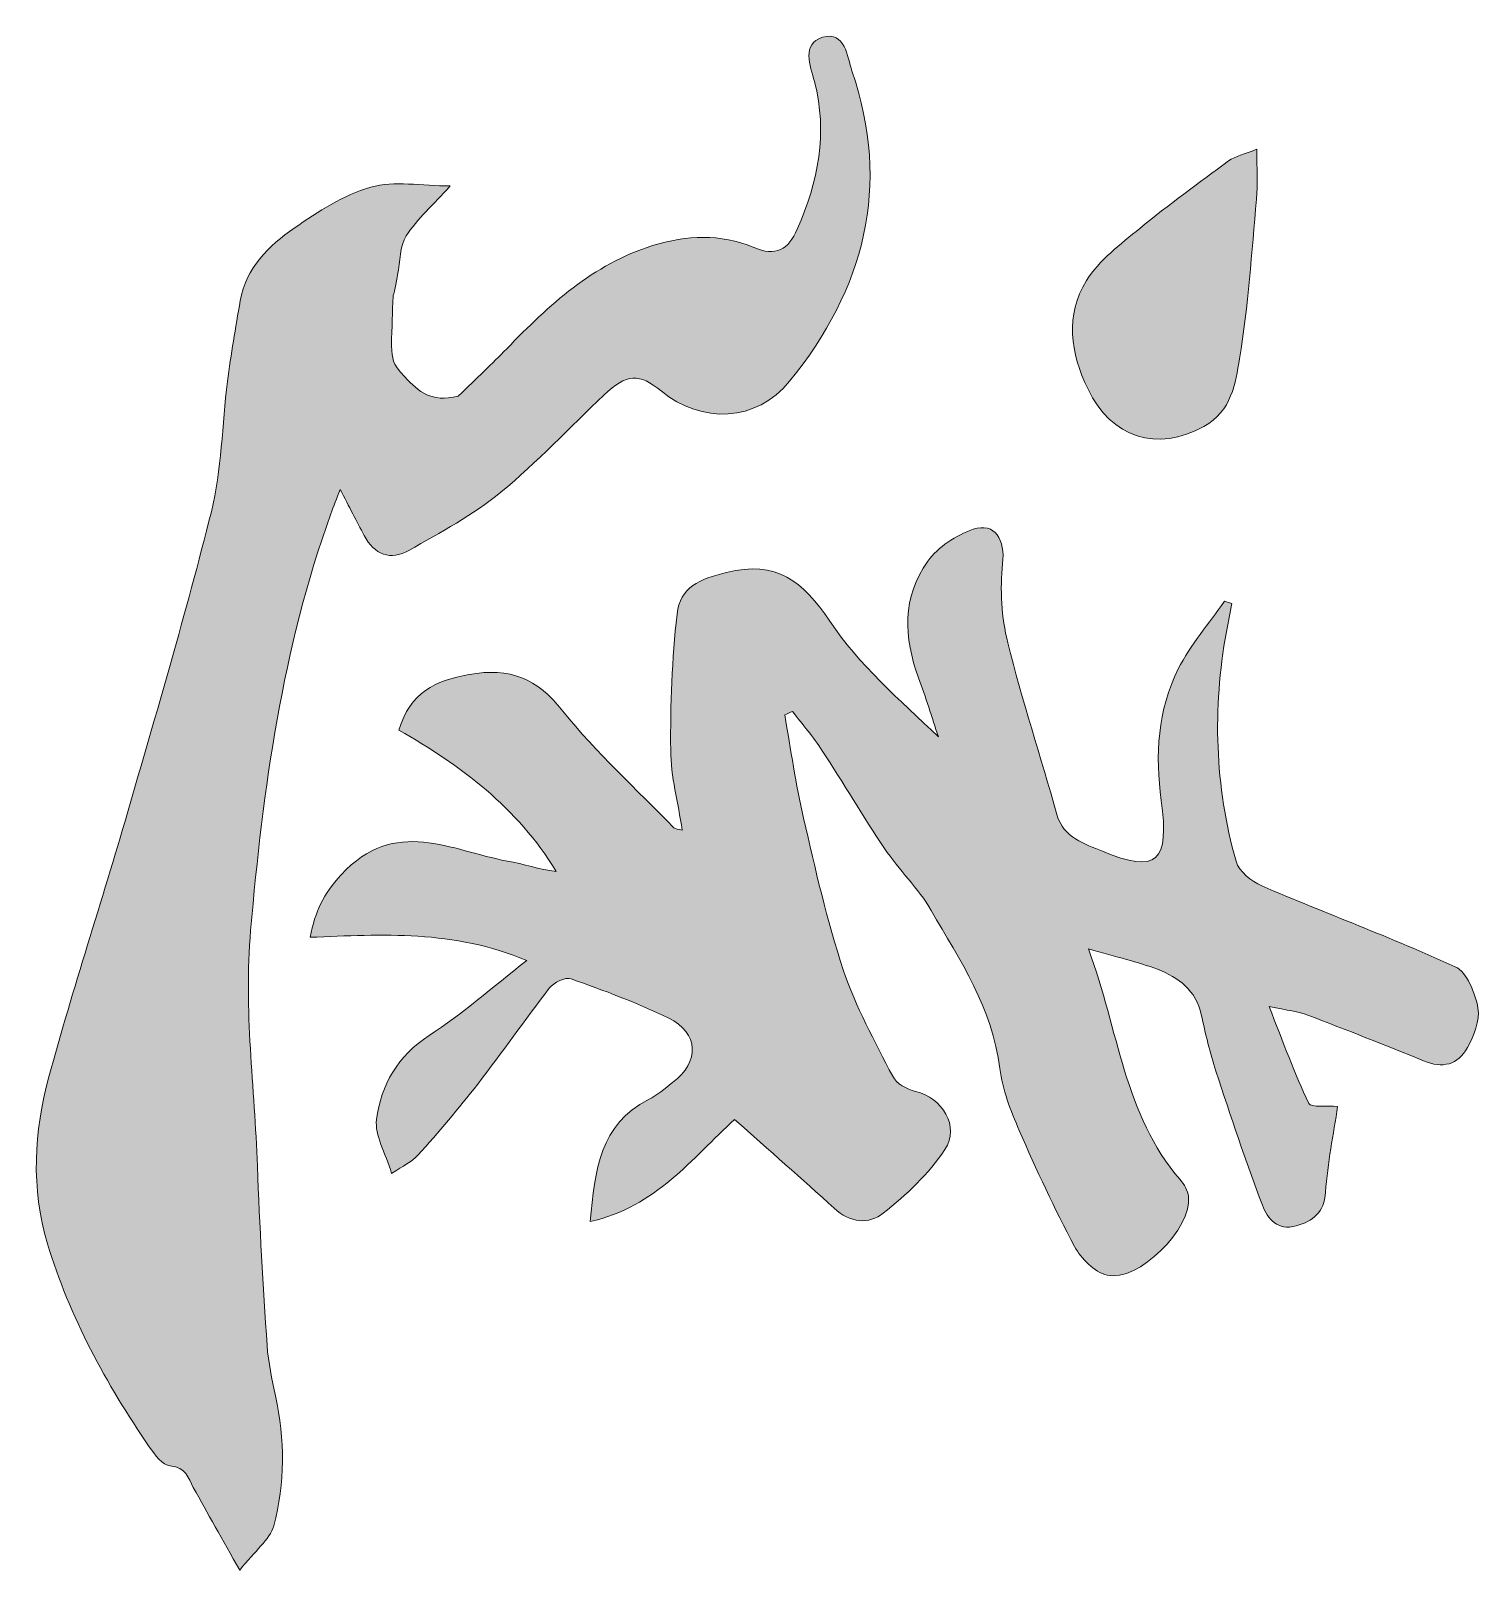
# Model space of a CAD drawing. Header units: inches. Extents: x -3733042 to -3450527, y 579159 to 997713.
# Drawn here: x -3507787 to -3506661, y 770459 to 771655 of the extents above; entities that cross this region are included whole.
import ezdxf

# ---------------------------------------------------------------- set-up
doc = ezdxf.new("R2010")
doc.units = ezdxf.units.IN
doc.header["$LTSCALE"] = 1000
doc.header["$MEASUREMENT"] = 0
doc.layers.get('0').update_dxf_attribs({"lineweight": 18})

msp = doc.modelspace()

# ---------------------------------------------------------------- hatches: boundary and pattern name
h = msp.add_hatch(color=256)
edge = h.paths.add_edge_path(flags=0)
edge.add_spline(control_points=[(-3506911.4, 770925.6), (-3506895, 770919.4), (-3506881.6, 770909.3), (-3506877.4, 770890.4)], knot_values=[0, 0, 0, 0, 51.218065, 51.218065, 51.218065, 51.218065], weights=[1, 1, 1, 1], degree=3, periodic=0)
edge.add_spline(control_points=[(-3506877.4, 770890.4), (-3506874.2, 770875.6), (-3506870.7, 770860.7), (-3506866, 770846.4)], knot_values=[0, 0, 0, 0, 45.564726, 45.564726, 45.564726, 45.564726], weights=[1, 1, 1, 1], degree=3, periodic=0)
edge.add_spline(control_points=[(-3506866, 770846.4), (-3506854.6, 770811.5), (-3506842.9, 770776.8), (-3506830, 770742.4)], knot_values=[0, 0, 0, 0, 109.994376, 109.994376, 109.994376, 109.994376], weights=[1, 1, 1, 1], degree=3, periodic=0)
edge.add_spline(control_points=[(-3506830, 770742.4), (-3506826.1, 770731.9), (-3506818, 770722.1), (-3506803.7, 770726.4)], knot_values=[0, 0, 0, 0, 34.605464, 34.605464, 34.605464, 34.605464], weights=[1, 1, 1, 1], degree=3, periodic=0)
edge.add_spline(control_points=[(-3506803.7, 770726.4), (-3506790.7, 770730.1), (-3506782, 770736.5), (-3506780.9, 770752.5)], knot_values=[0, 0, 0, 0, 37.511516, 37.511516, 37.511516, 37.511516], weights=[1, 1, 1, 1], degree=3, periodic=0)
edge.add_spline(control_points=[(-3506780.9, 770752.5), (-3506779.4, 770775.1), (-3506774.7, 770797.6), (-3506771.5, 770819.1)], knot_values=[0, 0, 0, 0, 67.314942, 67.314942, 67.314942, 67.314942], weights=[1, 1, 1, 1], degree=3, periodic=0)
edge.add_spline(control_points=[(-3506771.5, 770819.1), (-3506779.3, 770819.7), (-3506792.3, 770818), (-3506794, 770821.5)], knot_values=[0, 0, 0, 0, 23.085635, 23.085635, 23.085635, 23.085635], weights=[1, 1, 1, 1], degree=3, periodic=0)
edge.add_spline(control_points=[(-3506794, 770821.5), (-3506805, 770844.4), (-3506813.5, 770868.3), (-3506824.8, 770896.8)], knot_values=[0, 0, 0, 0, 81.393183, 81.393183, 81.393183, 81.393183], weights=[1, 1, 1, 1], degree=3, periodic=0)
edge.add_spline(control_points=[(-3506824.8, 770896.8), (-3506810.3, 770893.6), (-3506802, 770892.8), (-3506794.6, 770890)], knot_values=[0, 0, 0, 0, 31.031593, 31.031593, 31.031593, 31.031593], weights=[1, 1, 1, 1], degree=3, periodic=0)
edge.add_spline(control_points=[(-3506794.6, 770890), (-3506764.5, 770878.5), (-3506734.5, 770866.7), (-3506704.7, 770854.5)], knot_values=[0, 0, 0, 0, 96.659971, 96.659971, 96.659971, 96.659971], weights=[1, 1, 1, 1], degree=3, periodic=0)
edge.add_spline(control_points=[(-3506704.7, 770854.5), (-3506690.1, 770848.5), (-3506677.9, 770851.2), (-3506670.7, 770864.8)], knot_values=[0, 0, 0, 0, 39.695113, 39.695113, 39.695113, 39.695113], weights=[1, 1, 1, 1], degree=3, periodic=0)
edge.add_spline(control_points=[(-3506670.7, 770864.8), (-3506665.8, 770874), (-3506660.8, 770885.9), (-3506662.5, 770895.4)], knot_values=[0, 0, 0, 0, 32.216004, 32.216004, 32.216004, 32.216004], weights=[1, 1, 1, 1], degree=3, periodic=0)
edge.add_spline(control_points=[(-3506662.5, 770895.4), (-3506664.7, 770907.1), (-3506671, 770923.4), (-3506680.2, 770927.6)], knot_values=[0, 0, 0, 0, 37.854248, 37.854248, 37.854248, 37.854248], weights=[1, 1, 1, 1], degree=3, periodic=0)
edge.add_spline(control_points=[(-3506680.2, 770927.6), (-3506729.5, 770950.1), (-3506780.5, 770969.1), (-3506830.5, 770990.4)], knot_values=[0, 0, 0, 0, 162.940741, 162.940741, 162.940741, 162.940741], weights=[1, 1, 1, 1], degree=3, periodic=0)
edge.add_spline(control_points=[(-3506830.5, 770990.4), (-3506838.5, 770993.8), (-3506848.2, 771001.8), (-3506850.4, 771009.5)], knot_values=[0, 0, 0, 0, 28.311681, 28.311681, 28.311681, 28.311681], weights=[1, 1, 1, 1], degree=3, periodic=0)
edge.add_spline(control_points=[(-3506850.4, 771009.5), (-3506866.9, 771068.2), (-3506868.8, 771127.8), (-3506857.9, 771187.8)], knot_values=[0, 0, 0, 0, 180.087882, 180.087882, 180.087882, 180.087882], weights=[1, 1, 1, 1], degree=3, periodic=0)
edge.add_spline(control_points=[(-3506857.9, 771187.8), (-3506856.6, 771195.1), (-3506855.1, 771202.4), (-3506853.8, 771209.8)], knot_values=[0, 0, 0, 0, 22.316623, 22.316623, 22.316623, 22.316623], weights=[1, 1, 1, 1], degree=3, periodic=0)
edge.add_spline(control_points=[(-3506853.8, 771209.8), (-3506855.6, 771210.3), (-3506857.4, 771210.9), (-3506859.3, 771211.5)], knot_values=[0, 0, 0, 0, 5.771272, 5.771272, 5.771272, 5.771272], weights=[1, 1, 1, 1], degree=3, periodic=0)
edge.add_spline(control_points=[(-3506859.3, 771211.5), (-3506871.5, 771194.1), (-3506885.9, 771177.7), (-3506895.3, 771158.9)], knot_values=[0, 0, 0, 0, 63.854733, 63.854733, 63.854733, 63.854733], weights=[1, 1, 1, 1], degree=3, periodic=0)
edge.add_spline(control_points=[(-3506895.3, 771158.9), (-3506911.3, 771127), (-3506913.3, 771091.9), (-3506908.5, 771056.8)], knot_values=[0, 0, 0, 0, 104.558746, 104.558746, 104.558746, 104.558746], weights=[1, 1, 1, 1], degree=3, periodic=0)
edge.add_spline(control_points=[(-3506908.5, 771056.8), (-3506901.9, 771009.3), (-3506911.9, 770999.5), (-3506954.2, 771017.3)], knot_values=[0, 0, 0, 0, 89.3018, 89.3018, 89.3018, 89.3018], weights=[1, 1, 1, 1], degree=3, periodic=0)
edge.add_spline(control_points=[(-3506954.2, 771017.3), (-3506967.9, 771023), (-3506984.4, 771027.5), (-3506989.6, 771045.9)], knot_values=[0, 0, 0, 0, 47.489668, 47.489668, 47.489668, 47.489668], weights=[1, 1, 1, 1], degree=3, periodic=0)
edge.add_spline(control_points=[(-3506989.6, 771045.9), (-3507002, 771090.4), (-3507016.6, 771134.4), (-3507027.7, 771179.2)], knot_values=[0, 0, 0, 0, 138.725523, 138.725523, 138.725523, 138.725523], weights=[1, 1, 1, 1], degree=3, periodic=0)
edge.add_spline(control_points=[(-3507027.7, 771179.2), (-3507032.6, 771199), (-3507033.9, 771220.6), (-3507031.7, 771240.8)], knot_values=[0, 0, 0, 0, 62.030065, 62.030065, 62.030065, 62.030065], weights=[1, 1, 1, 1], degree=3, periodic=0)
edge.add_spline(control_points=[(-3507031.7, 771240.8), (-3507029.7, 771258.8), (-3507037.4, 771273.1), (-3507054.6, 771267.4)], knot_values=[0, 0, 0, 0, 43.65304, 43.65304, 43.65304, 43.65304], weights=[1, 1, 1, 1], degree=3, periodic=0)
edge.add_spline(control_points=[(-3507054.6, 771267.4), (-3507067.8, 771262.9), (-3507081.9, 771253.7), (-3507089.9, 771242.5)], knot_values=[0, 0, 0, 0, 43.90798, 43.90798, 43.90798, 43.90798], weights=[1, 1, 1, 1], degree=3, periodic=0)
edge.add_spline(control_points=[(-3507089.9, 771242.5), (-3507109.8, 771214.7), (-3507108.6, 771183.4), (-3507097, 771152)], knot_values=[0, 0, 0, 0, 94.792275, 94.792275, 94.792275, 94.792275], weights=[1, 1, 1, 1], degree=3, periodic=0)
edge.add_spline(control_points=[(-3507097, 771152), (-3507091.4, 771136.9), (-3507086.7, 771121.5), (-3507081.6, 771106.1)], knot_values=[0, 0, 0, 0, 48.425693, 48.425693, 48.425693, 48.425693], weights=[1, 1, 1, 1], degree=3, periodic=0)
edge.add_spline(control_points=[(-3507081.6, 771106.1), (-3507112, 771135), (-3507143.4, 771162.5), (-3507165.9, 771195.9)], knot_values=[0, 0, 0, 0, 123.501583, 123.501583, 123.501583, 123.501583], weights=[1, 1, 1, 1], degree=3, periodic=0)
edge.add_spline(control_points=[(-3507165.9, 771195.9), (-3507186.9, 771227.2), (-3507207.4, 771243.5), (-3507246.2, 771233.8)], knot_values=[0, 0, 0, 0, 96.491121, 96.491121, 96.491121, 96.491121], weights=[1, 1, 1, 1], degree=3, periodic=0)
edge.add_spline(control_points=[(-3507246.2, 771233.8), (-3507267.1, 771228.6), (-3507282.2, 771222.8), (-3507284.6, 771201.4)], knot_values=[0, 0, 0, 0, 54.486351, 54.486351, 54.486351, 54.486351], weights=[1, 1, 1, 1], degree=3, periodic=0)
edge.add_spline(control_points=[(-3507284.6, 771201.4), (-3507288.5, 771166.5), (-3507289.9, 771131.1), (-3507289.5, 771095.9)], knot_values=[0, 0, 0, 0, 105.661691, 105.661691, 105.661691, 105.661691], weights=[1, 1, 1, 1], degree=3, periodic=0)
edge.add_spline(control_points=[(-3507289.5, 771095.9), (-3507289.4, 771075.5), (-3507283.8, 771055.1), (-3507280.6, 771033.8)], knot_values=[0, 0, 0, 0, 62.830699, 62.830699, 62.830699, 62.830699], weights=[1, 1, 1, 1], degree=3, periodic=0)
edge.add_spline(control_points=[(-3507280.6, 771033.8), (-3507283.6, 771034.6), (-3507285.9, 771034.4), (-3507287, 771035.5)], knot_values=[0, 0, 0, 0, 6.68476, 6.68476, 6.68476, 6.68476], weights=[1, 1, 1, 1], degree=3, periodic=0)
edge.add_spline(control_points=[(-3507287, 771035.5), (-3507316.1, 771065.5), (-3507347.3, 771093.7), (-3507373.3, 771126.2)], knot_values=[0, 0, 0, 0, 125.23449, 125.23449, 125.23449, 125.23449], weights=[1, 1, 1, 1], degree=3, periodic=0)
edge.add_spline(control_points=[(-3507373.3, 771126.2), (-3507393.5, 771151.5), (-3507414.1, 771160.3), (-3507446.1, 771154.6)], knot_values=[0, 0, 0, 0, 83.048712, 83.048712, 83.048712, 83.048712], weights=[1, 1, 1, 1], degree=3, periodic=0)
edge.add_spline(control_points=[(-3507446.1, 771154.6), (-3507472.6, 771149.8), (-3507491.9, 771140.6), (-3507500.6, 771111.3)], knot_values=[0, 0, 0, 0, 74.265126, 74.265126, 74.265126, 74.265126], weights=[1, 1, 1, 1], degree=3, periodic=0)
edge.add_spline(control_points=[(-3507500.6, 771111.3), (-3507452.7, 771084.2), (-3507408.7, 771051.3), (-3507378.5, 771001.7)], knot_values=[0, 0, 0, 0, 166.01808, 166.01808, 166.01808, 166.01808], weights=[1, 1, 1, 1], degree=3, periodic=0)
edge.add_spline(control_points=[(-3507378.5, 771001.7), (-3507391.6, 771003.1), (-3507403.9, 771007.4), (-3507416.5, 771009.7)], knot_values=[0, 0, 0, 0, 38.834269, 38.834269, 38.834269, 38.834269], weights=[1, 1, 1, 1], degree=3, periodic=0)
edge.add_spline(control_points=[(-3507416.5, 771009.7), (-3507460.1, 771017.5), (-3507503.6, 771044.5), (-3507545.5, 770999)], knot_values=[0, 0, 0, 0, 138.443535, 138.443535, 138.443535, 138.443535], weights=[1, 1, 1, 1], degree=3, periodic=0)
edge.add_spline(control_points=[(-3507545.5, 770999), (-3507559.4, 770983.9), (-3507565.6, 770970.8), (-3507569.5, 770950.5)], knot_values=[0, 0, 0, 0, 54.949852, 54.949852, 54.949852, 54.949852], weights=[1, 1, 1, 1], degree=3, periodic=0)
edge.add_spline(control_points=[(-3507569.5, 770950.5), (-3507513.5, 770952.6), (-3507458.5, 770956.5), (-3507401.3, 770932.4)], knot_values=[0, 0, 0, 0, 170.750179, 170.750179, 170.750179, 170.750179], weights=[1, 1, 1, 1], degree=3, periodic=0)
edge.add_spline(control_points=[(-3507401.3, 770932.4), (-3507428.4, 770911.4), (-3507451.4, 770890.8), (-3507477.1, 770874.3)], knot_values=[0, 0, 0, 0, 95.564653, 95.564653, 95.564653, 95.564653], weights=[1, 1, 1, 1], degree=3, periodic=0)
edge.add_spline(control_points=[(-3507477.1, 770874.3), (-3507501.7, 770858.2), (-3507514.4, 770835.8), (-3507518, 770809)], knot_values=[0, 0, 0, 0, 79.685179, 79.685179, 79.685179, 79.685179], weights=[1, 1, 1, 1], degree=3, periodic=0)
edge.add_spline(control_points=[(-3507518, 770809), (-3507519.6, 770796.8), (-3507511.1, 770783.3), (-3507506.3, 770767.1)], knot_values=[0, 0, 0, 0, 43.851146, 43.851146, 43.851146, 43.851146], weights=[1, 1, 1, 1], degree=3, periodic=0)
edge.add_spline(control_points=[(-3507506.3, 770767.1), (-3507497.5, 770773), (-3507490.4, 770776), (-3507485.8, 770781.2)], knot_values=[0, 0, 0, 0, 24.919164, 24.919164, 24.919164, 24.919164], weights=[1, 1, 1, 1], degree=3, periodic=0)
edge.add_spline(control_points=[(-3507485.8, 770781.2), (-3507469.8, 770799.2), (-3507454.1, 770817.4), (-3507439.4, 770836.4)], knot_values=[0, 0, 0, 0, 72.106112, 72.106112, 72.106112, 72.106112], weights=[1, 1, 1, 1], degree=3, periodic=0)
edge.add_spline(control_points=[(-3507439.4, 770836.4), (-3507420.4, 770860.9), (-3507402.8, 770886.5), (-3507383.8, 770910.9)], knot_values=[0, 0, 0, 0, 92.956996, 92.956996, 92.956996, 92.956996], weights=[1, 1, 1, 1], degree=3, periodic=0)
edge.add_spline(control_points=[(-3507383.8, 770910.9), (-3507380.4, 770915.3), (-3507371.3, 770919.8), (-3507366.9, 770918.2)], knot_values=[0, 0, 0, 0, 19.17138, 19.17138, 19.17138, 19.17138], weights=[1, 1, 1, 1], degree=3, periodic=0)
edge.add_spline(control_points=[(-3507366.9, 770918.2), (-3507341.3, 770909.2), (-3507315.8, 770899.6), (-3507291.4, 770887.8)], knot_values=[0, 0, 0, 0, 81.470705, 81.470705, 81.470705, 81.470705], weights=[1, 1, 1, 1], degree=3, periodic=0)
edge.add_spline(control_points=[(-3507291.4, 770887.8), (-3507267.4, 770876.3), (-3507266.7, 770853.7), (-3507288.1, 770837.6)], knot_values=[0, 0, 0, 0, 63.705578, 63.705578, 63.705578, 63.705578], weights=[1, 1, 1, 1], degree=3, periodic=0)
edge.add_spline(control_points=[(-3507288.1, 770837.6), (-3507294.2, 770833), (-3507300, 770827.8), (-3507306.7, 770824.5)], knot_values=[0, 0, 0, 0, 22.797035, 22.797035, 22.797035, 22.797035], weights=[1, 1, 1, 1], degree=3, periodic=0)
edge.add_spline(control_points=[(-3507306.7, 770824.5), (-3507344.6, 770805.1), (-3507348.3, 770770), (-3507352, 770729.7)], knot_values=[0, 0, 0, 0, 110.710861, 110.710861, 110.710861, 110.710861], weights=[1, 1, 1, 1], degree=3, periodic=0)
edge.add_spline(control_points=[(-3507352, 770729.7), (-3507301.1, 770740.8), (-3507273, 770779), (-3507239.9, 770808.9)], knot_values=[0, 0, 0, 0, 139.305714, 139.305714, 139.305714, 139.305714], weights=[1, 1, 1, 1], degree=3, periodic=0)
edge.add_spline(control_points=[(-3507239.9, 770808.9), (-3507213.2, 770785.1), (-3507187.5, 770762.9), (-3507162.6, 770740)], knot_values=[0, 0, 0, 0, 103.56107, 103.56107, 103.56107, 103.56107], weights=[1, 1, 1, 1], degree=3, periodic=0)
edge.add_spline(control_points=[(-3507162.6, 770740), (-3507150.3, 770728.6), (-3507135.6, 770727.3), (-3507124.4, 770736.2)], knot_values=[0, 0, 0, 0, 42.159445, 42.159445, 42.159445, 42.159445], weights=[1, 1, 1, 1], degree=3, periodic=0)
edge.add_spline(control_points=[(-3507124.4, 770736.2), (-3507106.5, 770750.5), (-3507089, 770766.7), (-3507076.5, 770785.6)], knot_values=[0, 0, 0, 0, 69.032252, 69.032252, 69.032252, 69.032252], weights=[1, 1, 1, 1], degree=3, periodic=0)
edge.add_spline(control_points=[(-3507076.5, 770785.6), (-3507064.6, 770803.7), (-3507078.7, 770825.9), (-3507099.4, 770830.8)], knot_values=[0, 0, 0, 0, 59.379836, 59.379836, 59.379836, 59.379836], weights=[1, 1, 1, 1], degree=3, periodic=0)
edge.add_spline(control_points=[(-3507099.4, 770830.8), (-3507106, 770832.3), (-3507114.2, 770837), (-3507117.1, 770842.5)], knot_values=[0, 0, 0, 0, 21.803104, 21.803104, 21.803104, 21.803104], weights=[1, 1, 1, 1], degree=3, periodic=0)
edge.add_spline(control_points=[(-3507117.1, 770842.5), (-3507131, 770869.6), (-3507145.9, 770896.6), (-3507155.5, 770925.3)], knot_values=[0, 0, 0, 0, 91.351934, 91.351934, 91.351934, 91.351934], weights=[1, 1, 1, 1], degree=3, periodic=0)
edge.add_spline(control_points=[(-3507155.5, 770925.3), (-3507168.2, 770963.7), (-3507177.2, 771003.4), (-3507186.3, 771042.9)], knot_values=[0, 0, 0, 0, 121.551509, 121.551509, 121.551509, 121.551509], weights=[1, 1, 1, 1], degree=3, periodic=0)
edge.add_spline(control_points=[(-3507186.3, 771042.9), (-3507192.5, 771069.3), (-3507196.2, 771096.4), (-3507201, 771123.2)], knot_values=[0, 0, 0, 0, 81.676214, 81.676214, 81.676214, 81.676214], weights=[1, 1, 1, 1], degree=3, periodic=0)
edge.add_spline(control_points=[(-3507201, 771123.2), (-3507199, 771124.1), (-3507196.9, 771125), (-3507194.9, 771125.9)], knot_values=[0, 0, 0, 0, 6.752187, 6.752187, 6.752187, 6.752187], weights=[1, 1, 1, 1], degree=3, periodic=0)
edge.add_spline(control_points=[(-3507194.9, 771125.9), (-3507187.1, 771115.8), (-3507178.8, 771106.1), (-3507171.8, 771095.4)], knot_values=[0, 0, 0, 0, 38.239486, 38.239486, 38.239486, 38.239486], weights=[1, 1, 1, 1], degree=3, periodic=0)
edge.add_spline(control_points=[(-3507171.8, 771095.4), (-3507155.4, 771070.3), (-3507140.3, 771044.4), (-3507123.5, 771019.5)], knot_values=[0, 0, 0, 0, 89.943437, 89.943437, 89.943437, 89.943437], weights=[1, 1, 1, 1], degree=3, periodic=0)
edge.add_spline(control_points=[(-3507123.5, 771019.5), (-3507112.3, 771002.9), (-3507097.2, 770988.6), (-3507087.2, 770971.3)], knot_values=[0, 0, 0, 0, 60.40609, 60.40609, 60.40609, 60.40609], weights=[1, 1, 1, 1], degree=3, periodic=0)
edge.add_spline(control_points=[(-3507087.2, 770971.3), (-3507064.7, 770932.7), (-3507039.6, 770895.1), (-3507033.9, 770848.6)], knot_values=[0, 0, 0, 0, 134.828369, 134.828369, 134.828369, 134.828369], weights=[1, 1, 1, 1], degree=3, periodic=0)
edge.add_spline(control_points=[(-3507033.9, 770848.6), (-3507031.9, 770832.2), (-3507025.5, 770815.9), (-3507018.8, 770800.5)], knot_values=[0, 0, 0, 0, 50.641183, 50.641183, 50.641183, 50.641183], weights=[1, 1, 1, 1], degree=3, periodic=0)
edge.add_spline(control_points=[(-3507018.8, 770800.5), (-3507005.5, 770770), (-3506991.5, 770739.7), (-3506975.8, 770710.3)], knot_values=[0, 0, 0, 0, 99.940145, 99.940145, 99.940145, 99.940145], weights=[1, 1, 1, 1], degree=3, periodic=0)
edge.add_spline(control_points=[(-3506975.8, 770710.3), (-3506970.7, 770700.9), (-3506960.4, 770690.4), (-3506950.6, 770688)], knot_values=[0, 0, 0, 0, 34.470565, 34.470565, 34.470565, 34.470565], weights=[1, 1, 1, 1], degree=3, periodic=0)
edge.add_spline(control_points=[(-3506950.6, 770688), (-3506926.7, 770682.1), (-3506884.1, 770724.7), (-3506887.3, 770749.1)], knot_values=[0, 0, 0, 0, 96.222997, 96.222997, 96.222997, 96.222997], weights=[1, 1, 1, 1], degree=3, periodic=0)
edge.add_spline(control_points=[(-3506887.3, 770749.1), (-3506887.9, 770753.7), (-3506890.7, 770758.6), (-3506893.9, 770762.3)], knot_values=[0, 0, 0, 0, 14.912026, 14.912026, 14.912026, 14.912026], weights=[1, 1, 1, 1], degree=3, periodic=0)
edge.add_spline(control_points=[(-3506893.9, 770762.3), (-3506937.5, 770812.5), (-3506941.4, 770877.7), (-3506965, 770941.4)], knot_values=[0, 0, 0, 0, 194.32497, 194.32497, 194.32497, 194.32497], weights=[1, 1, 1, 1], degree=3, periodic=0)
edge.add_spline(control_points=[(-3506965, 770941.4), (-3506942.8, 770935), (-3506926.7, 770931.4), (-3506911.4, 770925.6)], knot_values=[0, 0, 0, 0, 55.880095, 55.880095, 55.880095, 55.880095], weights=[1, 1, 1, 1], degree=3, periodic=0)
edge = h.paths.add_edge_path(flags=0)
edge.add_spline(control_points=[(-3506965.4, 771376.1), (-3506947.5, 771338.7), (-3506911.6, 771327.1), (-3506875.4, 771347.2)], knot_values=[0, 0, 0, 0, 107.801225, 107.801225, 107.801225, 107.801225], weights=[1, 1, 1, 1], degree=3, periodic=0)
edge.add_spline(control_points=[(-3506875.4, 771347.2), (-3506853.7, 771359.3), (-3506850.9, 771380.8), (-3506847.7, 771399.9)], knot_values=[0, 0, 0, 0, 62.055023, 62.055023, 62.055023, 62.055023], weights=[1, 1, 1, 1], degree=3, periodic=0)
edge.add_spline(control_points=[(-3506847.7, 771399.9), (-3506840.9, 771440.9), (-3506838.3, 771482.5), (-3506834.5, 771523.9)], knot_values=[0, 0, 0, 0, 124.701503, 124.701503, 124.701503, 124.701503], weights=[1, 1, 1, 1], degree=3, periodic=0)
edge.add_spline(control_points=[(-3506834.5, 771523.9), (-3506833.4, 771535.5), (-3506834.3, 771547.3), (-3506834.3, 771562.5)], knot_values=[0, 0, 0, 0, 38.614831, 38.614831, 38.614831, 38.614831], weights=[1, 1, 1, 1], degree=3, periodic=0)
edge.add_spline(control_points=[(-3506834.3, 771562.5), (-3506844, 771558.6), (-3506851, 771557.3), (-3506856.2, 771553.5)], knot_values=[0, 0, 0, 0, 23.777546, 23.777546, 23.777546, 23.777546], weights=[1, 1, 1, 1], degree=3, periodic=0)
edge.add_spline(control_points=[(-3506856.2, 771553.5), (-3506879.5, 771536.5), (-3506902.8, 771519.4), (-3506925.1, 771501.1)], knot_values=[0, 0, 0, 0, 86.584984, 86.584984, 86.584984, 86.584984], weights=[1, 1, 1, 1], degree=3, periodic=0)
edge.add_spline(control_points=[(-3506925.1, 771501.1), (-3506940.1, 771488.8), (-3506956.8, 771476.5), (-3506966.6, 771460.5)], knot_values=[0, 0, 0, 0, 58.36591, 58.36591, 58.36591, 58.36591], weights=[1, 1, 1, 1], degree=3, periodic=0)
edge.add_spline(control_points=[(-3506966.6, 771460.5), (-3506983.2, 771433.5), (-3506979.2, 771404.7), (-3506965.4, 771376.1)], knot_values=[0, 0, 0, 0, 88.379787, 88.379787, 88.379787, 88.379787], weights=[1, 1, 1, 1], degree=3, periodic=0)
edge = h.paths.add_edge_path(flags=0)
edge.add_spline(control_points=[(-3507297, 771374.9), (-3507265.2, 771349), (-3507223, 771350.6), (-3507197.2, 771382.4)], knot_values=[0, 0, 0, 0, 112.098403, 112.098403, 112.098403, 112.098403], weights=[1, 1, 1, 1], degree=3, periodic=0)
edge.add_spline(control_points=[(-3507197.2, 771382.4), (-3507139.1, 771453.8), (-3507118, 771533.9), (-3507148.8, 771623.5)], knot_values=[0, 0, 0, 0, 257.938711, 257.938711, 257.938711, 257.938711], weights=[1, 1, 1, 1], degree=3, periodic=0)
edge.add_spline(control_points=[(-3507148.8, 771623.5), (-3507152.5, 771634.4), (-3507153.8, 771654.6), (-3507171.5, 771649.5)], knot_values=[0, 0, 0, 0, 39.901311, 39.901311, 39.901311, 39.901311], weights=[1, 1, 1, 1], degree=3, periodic=0)
edge.add_spline(control_points=[(-3507171.5, 771649.5), (-3507188.2, 771644.6), (-3507181, 771627.3), (-3507177.9, 771615.2)], knot_values=[0, 0, 0, 0, 39.906656, 39.906656, 39.906656, 39.906656], weights=[1, 1, 1, 1], degree=3, periodic=0)
edge.add_spline(control_points=[(-3507177.9, 771615.2), (-3507167.4, 771575.1), (-3507175, 771537.4), (-3507191.2, 771500.5)], knot_values=[0, 0, 0, 0, 117.810699, 117.810699, 117.810699, 117.810699], weights=[1, 1, 1, 1], degree=3, periodic=0)
edge.add_spline(control_points=[(-3507191.2, 771500.5), (-3507198.1, 771484.7), (-3507207.5, 771478.8), (-3507225.4, 771486.4)], knot_values=[0, 0, 0, 0, 42.859218, 42.859218, 42.859218, 42.859218], weights=[1, 1, 1, 1], degree=3, periodic=0)
edge.add_spline(control_points=[(-3507225.4, 771486.4), (-3507250.8, 771497.1), (-3507277.2, 771495.9), (-3507303.6, 771487.7)], knot_values=[0, 0, 0, 0, 79.883367, 79.883367, 79.883367, 79.883367], weights=[1, 1, 1, 1], degree=3, periodic=0)
edge.add_spline(control_points=[(-3507303.6, 771487.7), (-3507350, 771473.2), (-3507384.1, 771441.4), (-3507416.9, 771407.6)], knot_values=[0, 0, 0, 0, 140.346525, 140.346525, 140.346525, 140.346525], weights=[1, 1, 1, 1], degree=3, periodic=0)
edge.add_spline(control_points=[(-3507416.9, 771407.6), (-3507428.2, 771396), (-3507440, 771385), (-3507454.5, 771370.8)], knot_values=[0, 0, 0, 0, 52.578677, 52.578677, 52.578677, 52.578677], weights=[1, 1, 1, 1], degree=3, periodic=0)
edge.add_spline(control_points=[(-3507454.5, 771370.8), (-3507476.2, 771365.8), (-3507484.4, 771373.8), (-3507496.1, 771385.7)], knot_values=[0, 0, 0, 0, 47.073419, 47.073419, 47.073419, 47.073419], weights=[1, 1, 1, 1], degree=3, periodic=0)
edge.add_spline(control_points=[(-3507496.1, 771385.7), (-3507506.5, 771397), (-3507505.4, 771399.3), (-3507506.5, 771409.8)], knot_values=[0, 0, 0, 0, 27.143306, 27.143306, 27.143306, 27.143306], weights=[1, 1, 1, 1], degree=3, periodic=0)
edge.add_spline(control_points=[(-3507506.5, 771409.8), (-3507505.9, 771424.9), (-3507505.7, 771435.9), (-3507505.1, 771448.4)], knot_values=[0, 0, 0, 0, 38.653325, 38.653325, 38.653325, 38.653325], weights=[1, 1, 1, 1], degree=3, periodic=0)
edge.add_spline(control_points=[(-3507505.1, 771448.4), (-3507505.1, 771448.5), (-3507502.2, 771460), (-3507501.6, 771465.1)], knot_values=[0, 0, 0, 0, 17.08578, 17.08578, 17.08578, 17.08578], weights=[1, 1, 1, 1], degree=3, periodic=0)
edge.add_spline(control_points=[(-3507501.6, 771465.1), (-3507499.5, 771475.3), (-3507500.2, 771487.2), (-3507494.9, 771495.3)], knot_values=[0, 0, 0, 0, 31.132616, 31.132616, 31.132616, 31.132616], weights=[1, 1, 1, 1], degree=3, periodic=0)
edge.add_spline(control_points=[(-3507494.9, 771495.3), (-3507486.3, 771508.7), (-3507473.9, 771519.5), (-3507460.7, 771534.1)], knot_values=[0, 0, 0, 0, 51.834846, 51.834846, 51.834846, 51.834846], weights=[1, 1, 1, 1], degree=3, periodic=0)
edge.add_spline(control_points=[(-3507460.7, 771534.1), (-3507483.1, 771534.1), (-3507504.2, 771538.3), (-3507522.5, 771533.1)], knot_values=[0, 0, 0, 0, 62.151543, 62.151543, 62.151543, 62.151543], weights=[1, 1, 1, 1], degree=3, periodic=0)
edge.add_spline(control_points=[(-3507522.5, 771533.1), (-3507543.7, 771527), (-3507563.5, 771514.1), (-3507581.9, 771501.3)], knot_values=[0, 0, 0, 0, 67.641814, 67.641814, 67.641814, 67.641814], weights=[1, 1, 1, 1], degree=3, periodic=0)
edge.add_spline(control_points=[(-3507581.9, 771501.3), (-3507601.6, 771487.5), (-3507619.4, 771470.6), (-3507623.9, 771444.8)], knot_values=[0, 0, 0, 0, 72.355395, 72.355395, 72.355395, 72.355395], weights=[1, 1, 1, 1], degree=3, periodic=0)
edge.add_spline(control_points=[(-3507623.9, 771444.8), (-3507627.4, 771424), (-3507631.1, 771403.1), (-3507633.8, 771382.2)], knot_values=[0, 0, 0, 0, 63.442265, 63.442265, 63.442265, 63.442265], weights=[1, 1, 1, 1], degree=3, periodic=0)
edge.add_spline(control_points=[(-3507633.8, 771382.2), (-3507638.1, 771348.4), (-3507638.1, 771313.6), (-3507646.3, 771281)], knot_values=[0, 0, 0, 0, 102.098108, 102.098108, 102.098108, 102.098108], weights=[1, 1, 1, 1], degree=3, periodic=0)
edge.add_spline(control_points=[(-3507646.3, 771281), (-3507666, 771202.5), (-3507688.9, 771124.8), (-3507711.5, 771047.1)], knot_values=[0, 0, 0, 0, 242.786488, 242.786488, 242.786488, 242.786488], weights=[1, 1, 1, 1], degree=3, periodic=0)
edge.add_spline(control_points=[(-3507711.5, 771047.1), (-3507731.4, 770978.5), (-3507753.7, 770910.8), (-3507772.5, 770842)], knot_values=[0, 0, 0, 0, 214.001843, 214.001843, 214.001843, 214.001843], weights=[1, 1, 1, 1], degree=3, periodic=0)
edge.add_spline(control_points=[(-3507772.5, 770842), (-3507784.1, 770799.5), (-3507786.5, 770755.7), (-3507773.6, 770712.5)], knot_values=[0, 0, 0, 0, 131.196002, 131.196002, 131.196002, 131.196002], weights=[1, 1, 1, 1], degree=3, periodic=0)
edge.add_spline(control_points=[(-3507773.6, 770712.5), (-3507756.4, 770655.4), (-3507728.1, 770603.8), (-3507694.5, 770554.8)], knot_values=[0, 0, 0, 0, 177.101159, 177.101159, 177.101159, 177.101159], weights=[1, 1, 1, 1], degree=3, periodic=0)
edge.add_spline(control_points=[(-3507694.5, 770554.8), (-3507690.4, 770548.8), (-3507684, 770540.2), (-3507678.2, 770539.9)], knot_values=[0, 0, 0, 0, 22.723278, 22.723278, 22.723278, 22.723278], weights=[1, 1, 1, 1], degree=3, periodic=0)
edge.add_spline(control_points=[(-3507678.2, 770539.9), (-3507665.9, 770539.1), (-3507664.5, 770530.5), (-3507660.3, 770523)], knot_values=[0, 0, 0, 0, 26.375551, 26.375551, 26.375551, 26.375551], weights=[1, 1, 1, 1], degree=3, periodic=0)
edge.add_spline(control_points=[(-3507660.3, 770523), (-3507649.2, 770503.1), (-3507637.9, 770483.2), (-3507624.3, 770458.9)], knot_values=[0, 0, 0, 0, 73.517255, 73.517255, 73.517255, 73.517255], weights=[1, 1, 1, 1], degree=3, periodic=0)
edge.add_spline(control_points=[(-3507624.3, 770458.9), (-3507612.4, 770473.9), (-3507600.9, 770482.5), (-3507597.9, 770493.4)], knot_values=[0, 0, 0, 0, 43.774862, 43.774862, 43.774862, 43.774862], weights=[1, 1, 1, 1], degree=3, periodic=0)
edge.add_spline(control_points=[(-3507597.9, 770493.4), (-3507588.8, 770526.4), (-3507589.4, 770560.5), (-3507596.4, 770594.2)], knot_values=[0, 0, 0, 0, 101.779183, 101.779183, 101.779183, 101.779183], weights=[1, 1, 1, 1], degree=3, periodic=0)
edge.add_spline(control_points=[(-3507596.4, 770594.2), (-3507599.2, 770607.2), (-3507602.1, 770620.2), (-3507603, 770633.3)], knot_values=[0, 0, 0, 0, 39.689253, 39.689253, 39.689253, 39.689253], weights=[1, 1, 1, 1], degree=3, periodic=0)
edge.add_spline(control_points=[(-3507603, 770633.3), (-3507606, 770679.8), (-3507608.9, 770726.2), (-3507610.5, 770772.7)], knot_values=[0, 0, 0, 0, 139.607581, 139.607581, 139.607581, 139.607581], weights=[1, 1, 1, 1], degree=3, periodic=0)
edge.add_spline(control_points=[(-3507610.5, 770772.7), (-3507612.7, 770833.7), (-3507621.2, 770894.2), (-3507615.8, 770955.8)], knot_values=[0, 0, 0, 0, 183.375986, 183.375986, 183.375986, 183.375986], weights=[1, 1, 1, 1], degree=3, periodic=0)
edge.add_spline(control_points=[(-3507615.8, 770955.8), (-3507606.2, 771066), (-3507591.2, 771174.8), (-3507553.5, 771279.3)], knot_values=[0, 0, 0, 0, 330.391992, 330.391992, 330.391992, 330.391992], weights=[1, 1, 1, 1], degree=3, periodic=0)
edge.add_spline(control_points=[(-3507553.5, 771279.3), (-3507551.4, 771285.3), (-3507549, 771291.2), (-3507546.3, 771298.4)], knot_values=[0, 0, 0, 0, 20.364919, 20.364919, 20.364919, 20.364919], weights=[1, 1, 1, 1], degree=3, periodic=0)
edge.add_spline(control_points=[(-3507546.3, 771298.4), (-3507539.1, 771284.7), (-3507533.5, 771273.5), (-3507527.6, 771262.5)], knot_values=[0, 0, 0, 0, 40.420343, 40.420343, 40.420343, 40.420343], weights=[1, 1, 1, 1], degree=3, periodic=0)
edge.add_spline(control_points=[(-3507527.6, 771262.5), (-3507519.7, 771247.7), (-3507507.2, 771242.7), (-3507492.8, 771251)], knot_values=[0, 0, 0, 0, 41.988177, 41.988177, 41.988177, 41.988177], weights=[1, 1, 1, 1], degree=3, periodic=0)
edge.add_spline(control_points=[(-3507492.8, 771251), (-3507468.3, 771265), (-3507443, 771278.5), (-3507421.4, 771296.2)], knot_values=[0, 0, 0, 0, 84.568592, 84.568592, 84.568592, 84.568592], weights=[1, 1, 1, 1], degree=3, periodic=0)
edge.add_spline(control_points=[(-3507421.4, 771296.2), (-3507393.1, 771319.3), (-3507368.2, 771346.6), (-3507341.4, 771371.6)], knot_values=[0, 0, 0, 0, 110.023734, 110.023734, 110.023734, 110.023734], weights=[1, 1, 1, 1], degree=3, periodic=0)
edge.add_spline(control_points=[(-3507341.4, 771371.6), (-3507323.5, 771388.4), (-3507314, 771388.7), (-3507297, 771374.9)], knot_values=[0, 0, 0, 0, 51.054795, 51.054795, 51.054795, 51.054795], weights=[1, 1, 1, 1], degree=3, periodic=0)

# ---------------------------------------------------------------- linework, layer by layer
for points in [[(-3507171.5, 771649.5), (-3507188.2, 771644.6), (-3507181, 771627.3), (-3507177.9, 771615.2)], [(-3507148.8, 771623.5), (-3507152.5, 771634.4), (-3507153.8, 771654.6), (-3507171.5, 771649.5)], [(-3507197.2, 771382.4), (-3507139.1, 771453.8), (-3507118, 771533.9), (-3507148.8, 771623.5)], [(-3507177.9, 771615.2), (-3507167.4, 771575.1), (-3507175, 771537.4), (-3507191.2, 771500.5)], [(-3506856.2, 771553.5), (-3506851, 771557.3), (-3506844, 771558.6), (-3506834.3, 771562.5)], [(-3506834.3, 771562.5), (-3506834.3, 771547.3), (-3506833.4, 771535.5), (-3506834.5, 771523.9)], [(-3506925.1, 771501.1), (-3506902.8, 771519.4), (-3506879.5, 771536.5), (-3506856.2, 771553.5)], [(-3507460.7, 771534.1), (-3507483.1, 771534.1), (-3507504.2, 771538.3), (-3507522.5, 771533.1)], [(-3507522.5, 771533.1), (-3507543.7, 771527), (-3507563.5, 771514.1), (-3507581.9, 771501.3)], [(-3507494.9, 771495.3), (-3507486.3, 771508.7), (-3507473.9, 771519.5), (-3507460.7, 771534.1)], [(-3506834.5, 771523.9), (-3506838.3, 771482.5), (-3506840.9, 771440.9), (-3506847.7, 771399.9)], [(-3507581.9, 771501.3), (-3507601.6, 771487.5), (-3507619.4, 771470.6), (-3507623.9, 771444.8)], [(-3507191.2, 771500.5), (-3507198.1, 771484.7), (-3507207.5, 771478.8), (-3507225.4, 771486.4)], [(-3506966.6, 771460.5), (-3506956.8, 771476.5), (-3506940.1, 771488.8), (-3506925.1, 771501.1)], [(-3507501.6, 771465.1), (-3507499.5, 771475.3), (-3507500.2, 771487.2), (-3507494.9, 771495.3)], [(-3507303.6, 771487.7), (-3507350, 771473.2), (-3507384.1, 771441.4), (-3507416.9, 771407.6)], [(-3507225.4, 771486.4), (-3507250.8, 771497.1), (-3507277.2, 771495.9), (-3507303.6, 771487.7)], [(-3507505.1, 771448.4), (-3507505.1, 771448.4), (-3507502.2, 771460), (-3507501.6, 771465.1)], [(-3506965.4, 771376.1), (-3506979.2, 771404.7), (-3506983.2, 771433.5), (-3506966.6, 771460.5)], [(-3507623.9, 771444.8), (-3507627.4, 771424), (-3507631.1, 771403.1), (-3507633.8, 771382.2)], [(-3507506.5, 771409.8), (-3507505.9, 771424.9), (-3507505.7, 771435.9), (-3507505.1, 771448.4)], [(-3507496.1, 771385.7), (-3507506.5, 771397), (-3507505.4, 771399.3), (-3507506.5, 771409.8)], [(-3507416.9, 771407.6), (-3507428.2, 771396), (-3507440, 771385), (-3507454.5, 771370.8)], [(-3506847.7, 771399.9), (-3506850.9, 771380.8), (-3506853.7, 771359.3), (-3506875.4, 771347.2)], [(-3507633.8, 771382.2), (-3507638.1, 771348.4), (-3507638.1, 771313.6), (-3507646.3, 771281)], [(-3507454.5, 771370.8), (-3507476.2, 771365.8), (-3507484.4, 771373.8), (-3507496.1, 771385.7)], [(-3507341.4, 771371.6), (-3507323.5, 771388.4), (-3507314, 771388.7), (-3507297, 771374.9)], [(-3507297, 771374.9), (-3507265.2, 771349), (-3507223, 771350.6), (-3507197.2, 771382.4)], [(-3507421.4, 771296.2), (-3507393.1, 771319.3), (-3507368.2, 771346.6), (-3507341.4, 771371.6)], [(-3506875.4, 771347.2), (-3506911.6, 771327.1), (-3506947.5, 771338.7), (-3506965.4, 771376.1)], [(-3507553.5, 771279.3), (-3507551.4, 771285.3), (-3507549, 771291.2), (-3507546.3, 771298.4)], [(-3507546.3, 771298.4), (-3507539.1, 771284.7), (-3507533.5, 771273.5), (-3507527.6, 771262.5)], [(-3507492.8, 771251), (-3507468.3, 771265), (-3507443, 771278.5), (-3507421.4, 771296.2)], [(-3507646.3, 771281), (-3507666, 771202.5), (-3507688.9, 771124.8), (-3507711.5, 771047.1)], [(-3507615.8, 770955.8), (-3507606.2, 771066), (-3507591.2, 771174.8), (-3507553.5, 771279.3)], [(-3507527.6, 771262.5), (-3507519.7, 771247.7), (-3507507.2, 771242.7), (-3507492.8, 771251)], [(-3507089.9, 771242.5), (-3507081.9, 771253.7), (-3507067.8, 771262.9), (-3507054.6, 771267.4)], [(-3507054.6, 771267.4), (-3507037.4, 771273.1), (-3507029.7, 771258.8), (-3507031.7, 771240.8)], [(-3507246.2, 771233.8), (-3507207.4, 771243.5), (-3507186.9, 771227.2), (-3507165.9, 771195.9)], [(-3507097, 771152), (-3507108.6, 771183.4), (-3507109.8, 771214.7), (-3507089.9, 771242.5)], [(-3507031.7, 771240.8), (-3507033.9, 771220.6), (-3507032.6, 771199), (-3507027.7, 771179.2)], [(-3507284.6, 771201.4), (-3507282.2, 771222.8), (-3507267.1, 771228.6), (-3507246.2, 771233.8)], [(-3507289.5, 771095.9), (-3507289.9, 771131.1), (-3507288.5, 771166.5), (-3507284.6, 771201.4)], [(-3506895.3, 771158.9), (-3506885.9, 771177.7), (-3506871.5, 771194.1), (-3506859.3, 771211.5)], [(-3506859.3, 771211.5), (-3506857.4, 771210.9), (-3506855.6, 771210.3), (-3506853.8, 771209.8)], [(-3506853.8, 771209.8), (-3506855.1, 771202.4), (-3506856.6, 771195.1), (-3506857.9, 771187.8)], [(-3507165.9, 771195.9), (-3507143.4, 771162.5), (-3507112, 771135), (-3507081.6, 771106.1)], [(-3507027.7, 771179.2), (-3507016.6, 771134.4), (-3507002, 771090.4), (-3506989.6, 771045.9)], [(-3506857.9, 771187.8), (-3506868.8, 771127.8), (-3506866.9, 771068.2), (-3506850.4, 771009.5)], [(-3507500.6, 771111.3), (-3507491.9, 771140.6), (-3507472.6, 771149.8), (-3507446.1, 771154.6)], [(-3507446.1, 771154.6), (-3507414.1, 771160.3), (-3507393.5, 771151.5), (-3507373.3, 771126.2)], [(-3507081.6, 771106.1), (-3507086.7, 771121.5), (-3507091.4, 771136.9), (-3507097, 771152)], [(-3506908.5, 771056.8), (-3506913.3, 771091.9), (-3506911.3, 771127), (-3506895.3, 771158.9)], [(-3507373.3, 771126.2), (-3507347.3, 771093.7), (-3507316.1, 771065.5), (-3507287, 771035.5)], [(-3507194.9, 771125.9), (-3507196.9, 771125), (-3507199, 771124.1), (-3507201, 771123.2)], [(-3507201, 771123.2), (-3507196.2, 771096.4), (-3507192.5, 771069.3), (-3507186.3, 771042.9)], [(-3507171.8, 771095.4), (-3507178.8, 771106.1), (-3507187.1, 771115.8), (-3507194.9, 771125.9)], [(-3507378.5, 771001.7), (-3507408.7, 771051.3), (-3507452.7, 771084.2), (-3507500.6, 771111.3)], [(-3507280.6, 771033.8), (-3507283.8, 771055.1), (-3507289.4, 771075.5), (-3507289.5, 771095.9)], [(-3507123.5, 771019.5), (-3507140.3, 771044.4), (-3507155.4, 771070.3), (-3507171.8, 771095.4)], [(-3506954.2, 771017.3), (-3506911.9, 770999.5), (-3506901.9, 771009.3), (-3506908.5, 771056.8)], [(-3507711.5, 771047.1), (-3507731.4, 770978.5), (-3507753.7, 770910.8), (-3507772.5, 770842)], [(-3506989.6, 771045.9), (-3506984.4, 771027.5), (-3506967.9, 771023), (-3506954.2, 771017.3)], [(-3507287, 771035.5), (-3507285.9, 771034.4), (-3507283.6, 771034.6), (-3507280.6, 771033.8)], [(-3507186.3, 771042.9), (-3507177.2, 771003.4), (-3507168.2, 770963.7), (-3507155.5, 770925.3)], [(-3507545.5, 770999), (-3507503.6, 771044.5), (-3507460.1, 771017.5), (-3507416.5, 771009.7)], [(-3507416.5, 771009.7), (-3507403.9, 771007.4), (-3507391.6, 771003.1), (-3507378.5, 771001.7)], [(-3507087.2, 770971.3), (-3507097.2, 770988.6), (-3507112.3, 771002.9), (-3507123.5, 771019.5)], [(-3506850.4, 771009.5), (-3506848.2, 771001.8), (-3506838.5, 770993.8), (-3506830.5, 770990.4)], [(-3507569.5, 770950.5), (-3507565.6, 770970.8), (-3507559.4, 770983.9), (-3507545.5, 770999)], [(-3506830.5, 770990.4), (-3506780.5, 770969.1), (-3506729.5, 770950.1), (-3506680.2, 770927.6)], [(-3507033.9, 770848.6), (-3507039.6, 770895.1), (-3507064.7, 770932.7), (-3507087.2, 770971.3)], [(-3507610.5, 770772.7), (-3507612.7, 770833.7), (-3507621.2, 770894.2), (-3507615.8, 770955.8)], [(-3507401.3, 770932.4), (-3507458.5, 770956.5), (-3507513.5, 770952.6), (-3507569.5, 770950.5)], [(-3506965, 770941.4), (-3506941.4, 770877.7), (-3506937.5, 770812.5), (-3506893.9, 770762.3)], [(-3506911.4, 770925.6), (-3506926.7, 770931.4), (-3506942.8, 770935), (-3506965, 770941.4)], [(-3507477.1, 770874.3), (-3507451.4, 770890.8), (-3507428.4, 770911.4), (-3507401.3, 770932.4)], [(-3507155.5, 770925.3), (-3507145.9, 770896.6), (-3507131, 770869.6), (-3507117.1, 770842.5)], [(-3506877.4, 770890.4), (-3506881.6, 770909.3), (-3506895, 770919.4), (-3506911.4, 770925.6)], [(-3506680.2, 770927.6), (-3506671, 770923.4), (-3506664.7, 770907.1), (-3506662.5, 770895.4)], [(-3507366.9, 770918.2), (-3507371.3, 770919.8), (-3507380.4, 770915.3), (-3507383.8, 770910.9)], [(-3507291.4, 770887.8), (-3507315.8, 770899.6), (-3507341.3, 770909.2), (-3507366.9, 770918.2)], [(-3507383.8, 770910.9), (-3507402.8, 770886.5), (-3507420.4, 770860.9), (-3507439.4, 770836.4)], [(-3506866, 770846.4), (-3506870.7, 770860.7), (-3506874.2, 770875.6), (-3506877.4, 770890.4)], [(-3506794.6, 770890), (-3506802, 770892.8), (-3506810.3, 770893.6), (-3506824.8, 770896.8)], [(-3506824.8, 770896.8), (-3506813.5, 770868.3), (-3506805, 770844.4), (-3506794, 770821.5)], [(-3506704.7, 770854.5), (-3506734.5, 770866.7), (-3506764.5, 770878.5), (-3506794.6, 770890)], [(-3506662.5, 770895.4), (-3506660.8, 770885.9), (-3506665.8, 770874), (-3506670.7, 770864.8)], [(-3507288.1, 770837.6), (-3507266.7, 770853.7), (-3507267.4, 770876.3), (-3507291.4, 770887.8)], [(-3507518, 770809), (-3507514.4, 770835.8), (-3507501.7, 770858.2), (-3507477.1, 770874.3)], [(-3506670.7, 770864.8), (-3506677.9, 770851.2), (-3506690.1, 770848.5), (-3506704.7, 770854.5)], [(-3507772.5, 770842), (-3507784.1, 770799.5), (-3507786.5, 770755.7), (-3507773.6, 770712.5)], [(-3507117.1, 770842.5), (-3507114.2, 770837), (-3507106, 770832.3), (-3507099.4, 770830.8)], [(-3507018.8, 770800.5), (-3507025.5, 770815.9), (-3507031.9, 770832.2), (-3507033.9, 770848.6)], [(-3506830, 770742.4), (-3506842.9, 770776.8), (-3506854.6, 770811.5), (-3506866, 770846.4)], [(-3507439.4, 770836.4), (-3507454.1, 770817.4), (-3507469.8, 770799.2), (-3507485.8, 770781.2)], [(-3507306.7, 770824.5), (-3507300, 770827.8), (-3507294.2, 770833), (-3507288.1, 770837.6)], [(-3507099.4, 770830.8), (-3507078.7, 770825.9), (-3507064.6, 770803.7), (-3507076.5, 770785.6)], [(-3507352, 770729.7), (-3507348.3, 770770), (-3507344.6, 770805.1), (-3507306.7, 770824.5)], [(-3506794, 770821.5), (-3506792.3, 770818), (-3506779.3, 770819.7), (-3506771.5, 770819.1)], [(-3506771.5, 770819.1), (-3506774.7, 770797.6), (-3506779.4, 770775.1), (-3506780.9, 770752.5)], [(-3507506.3, 770767.1), (-3507511.1, 770783.3), (-3507519.6, 770796.8), (-3507518, 770809)], [(-3507239.9, 770808.9), (-3507273, 770779), (-3507301.1, 770740.8), (-3507352, 770729.7)], [(-3507162.6, 770740), (-3507187.5, 770762.9), (-3507213.2, 770785.1), (-3507239.9, 770808.9)], [(-3506975.8, 770710.3), (-3506991.5, 770739.7), (-3507005.5, 770770), (-3507018.8, 770800.5)], [(-3507076.5, 770785.6), (-3507089, 770766.7), (-3507106.5, 770750.5), (-3507124.4, 770736.2)], [(-3507603, 770633.3), (-3507606, 770679.8), (-3507608.9, 770726.2), (-3507610.5, 770772.7)], [(-3507485.8, 770781.2), (-3507490.4, 770776), (-3507497.5, 770773), (-3507506.3, 770767.1)], [(-3506893.9, 770762.3), (-3506890.7, 770758.6), (-3506887.9, 770753.7), (-3506887.3, 770749.1)], [(-3506887.3, 770749.1), (-3506884.1, 770724.7), (-3506926.7, 770682.1), (-3506950.6, 770688)], [(-3506780.9, 770752.5), (-3506782, 770736.5), (-3506790.7, 770730.1), (-3506803.7, 770726.4)], [(-3507124.4, 770736.2), (-3507135.6, 770727.3), (-3507150.3, 770728.6), (-3507162.6, 770740)], [(-3506803.7, 770726.4), (-3506818, 770722.1), (-3506826.1, 770731.9), (-3506830, 770742.4)], [(-3507773.6, 770712.5), (-3507756.4, 770655.4), (-3507728.1, 770603.8), (-3507694.5, 770554.8)], [(-3506950.6, 770688), (-3506960.4, 770690.4), (-3506970.7, 770700.9), (-3506975.8, 770710.3)], [(-3507596.4, 770594.2), (-3507599.2, 770607.2), (-3507602.1, 770620.2), (-3507603, 770633.3)], [(-3507597.9, 770493.4), (-3507588.8, 770526.4), (-3507589.4, 770560.5), (-3507596.4, 770594.2)], [(-3507694.5, 770554.8), (-3507690.4, 770548.8), (-3507684, 770540.2), (-3507678.2, 770539.9)], [(-3507678.2, 770539.9), (-3507665.9, 770539.1), (-3507664.5, 770530.5), (-3507660.3, 770523)], [(-3507660.3, 770523), (-3507649.2, 770503.1), (-3507637.9, 770483.2), (-3507624.3, 770458.9)], [(-3507624.3, 770458.9), (-3507612.4, 770473.9), (-3507600.9, 770482.5), (-3507597.9, 770493.4)]]:
    msp.add_open_spline(points, degree=3)

doc.saveas('drawing.dxf')
